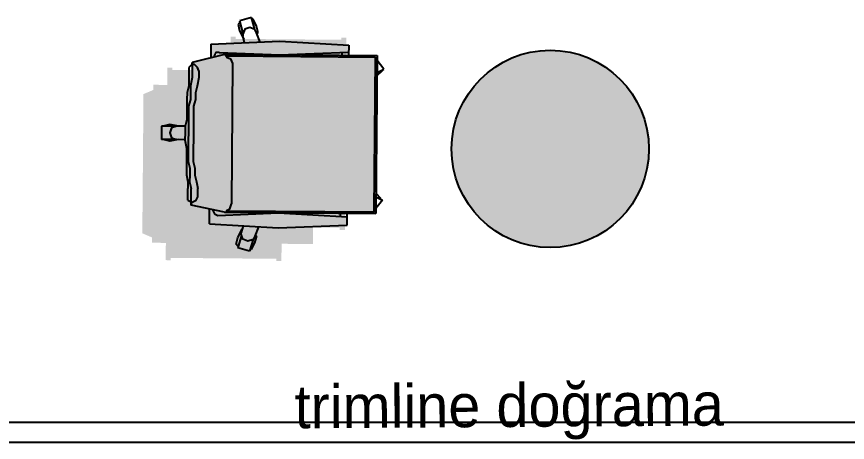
# Model space of a CAD drawing. Header units: millimetres. Extents: x 17474 to 44983, y -1049 to 14585.
# Drawn here: x 18202.7 to 18413.2, y 1893.3 to 2001.1 of the extents above; entities that cross this region are included whole.
import ezdxf

# ---------------------------------------------------------------- set-up
doc = ezdxf.new("R2010")
doc.units = ezdxf.units.MM
doc.layers.add('INT-ELE-1', color=7, linetype='Continuous', true_color=0x8f8f8f)
for name, color, linetype in [('INT-HATCH-1', 254, 'Continuous'), ('INT-HATCH-5', 250, 'Continuous'), ('INT-TEFRIS2', 81, 'Continuous'), ('TXT-YOO', 7, 'Continuous'), ('WINDOW-YOO', 135, 'Continuous')]:
    doc.layers.add(name, color=color, linetype=linetype)
doc.styles.add('MEKAN', font='stylu.ttf', dxfattribs={"height": 13})

# ---------------------------------------------------------------- blocks, each defined once
blk = doc.blocks.new('misafir-personel_sandalye')
h = blk.add_hatch(color=252)
h.set_gradient(color1=(133, 133, 133), color2=(181, 181, 181), rotation=180, one_color=1, tint=0.71, name='INVCURVED')
h.paths.add_polyline_path([(28.19, -15.43), (23.8, -15.43), (24.07, -16.49), (24.47, -16.49), (25.53, -17.02), (25.53, -18.09), (25, -37.23), (26.06, -59.04), (28.19, -59.04), (29.26, -37.23)])
h.paths.add_polyline_path([(-29.79, -37.23), (-28.72, -59.04), (-26.06, -59.04), (-25, -37.23), (-26.06, -18.09), (-25.53, -17.02), (-24.23, -16.37), (-24.04, -15.43), (-28.72, -15.43)])
at = {"layer": 'INT-HATCH-1'}
h = blk.add_hatch(color=254, dxfattribs=at)
h.set_gradient(color1=(219, 208, 184), one_color=1, tint=1, name='INVCURVED')
h.paths.add_polyline_path([(22.34, -9.57), (21.81, -9.57), (21.81, -10.11), (20.74, -11.17), (19.68, -11.7), (17.55, -11.7), (14.89, -11.17), (12.77, -10.64), (10.64, -10.64), (8.51, -10.11), (6.38, -10.11), (4.26, -10.11), (2.13, -10.11), (0, -10.11), (-2.13, -10.11), (-4.79, -10.11), (-6.91, -10.11), (-9.04, -10.11), (-11.17, -10.64), (-13.3, -10.64), (-15.43, -11.17), (-17.55, -11.7), (-20.21, -11.7), (-21.28, -11.17), (-21.81, -10.11), (-22.34, -9.57), (-22.87, -9.57), (-25, -20.21), (-25, -20.71), (-24.48, -20.71), (-23.94, -21.81), (-22.34, -22.34), (22.34, -22.34), (23.4, -21.81), (23.94, -20.74), (24.47, -20.21), (25, -20.21)])
h.paths.add_polyline_path([(8.51, -8.51), (6.38, -8.51), (4.26, -8.51), (2.13, -8.51), (0, -8.51), (-2.13, -8.51), (-4.79, -8.51), (-6.91, -8.51), (-9.04, -8.51), (-11.17, -9.04), (-13.3, -9.04), (-15.43, -9.04), (-17.55, -9.57), (-22.34, -9.57), (-21.81, -10.11), (-21.28, -11.17), (-20.21, -11.7), (-17.55, -11.7), (-15.43, -11.17), (-13.3, -10.64), (-11.17, -10.64), (-9.04, -10.11), (-6.91, -10.11), (-4.79, -10.11), (-2.13, -10.11), (0, -10.11), (2.13, -10.11), (4.26, -10.11), (6.38, -10.11), (8.51, -10.11), (10.64, -10.64), (12.77, -10.64), (14.89, -11.17), (17.55, -11.7), (19.68, -11.7), (20.74, -11.17), (21.81, -10.11), (21.81, -9.57), (17.55, -9.57), (14.89, -9.04), (12.77, -9.04), (10.64, -9.04)])
h = blk.add_hatch(color=254, dxfattribs=at)
h.set_gradient(color1=(219, 208, 184), one_color=1, tint=1, name='HEMISPHERICAL')
h.paths.add_polyline_path([(-22.34, -22.34), (-23.94, -21.81), (-24.48, -20.71), (-24.5, -20.71), (-24.5, -67.55), (24.47, -67.55), (24.47, -20.21), (23.94, -20.74), (23.4, -21.81), (22.34, -22.34)])
at = {"layer": 'INT-HATCH-5'}
h = blk.add_hatch(dxfattribs=at)
h.set_pattern_fill('DOTS', color=256, scale=12, angle=-90, style=0)
h.set_pattern_definition([(90, (-1869.43385, -16193.69294), (0.75, 0.375), [0, -0.75])])
h.paths.add_polyline_path([(25.13, -58.32), (25.16, -68.28), (-24.84, -68.23), (-24.81, -58.32), (-30.31, -58.32), (-30.31, -56.72), (-29.58, -56.72), (-29.58, -48.24), (-34.84, -48.23), (-34.81, -38.32), (-40.31, -38.32), (-40.31, -36.72), (-39.58, -36.72), (-39.58, -3.26), (-40.31, -3.27), (-40.31, -1.67), (-34.84, -1.67), (-34.84, 2.68), (-33.18, 2.68), (-31.88, 5.81), (12.19, 5.81), (13.54, 2.68), (15.16, 2.68), (15.16, -1.67), (20.63, -1.67), (20.63, -3.27), (19.9, -3.26), (19.9, -14.19), (22.19, -14.19), (23.54, -17.32), (25.16, -17.32), (25.16, -21.67), (30.63, -21.67), (30.63, -23.27), (29.9, -23.26), (29.9, -56.71), (30.63, -56.71), (30.63, -58.32)])
at = {"color": 0, "linetype": 'Continuous'}
for p, q in [((-25.53, -17.02), (-26.06, -18.09)), ((-26.06, -18.09), (-26.06, -18.09)), ((-24.23, -16.37), (-25.53, -17.02)), ((-24.47, -16.49), (-24.47, -16.49))]:
    blk.add_line(p, q, dxfattribs=at)
for points in [[(2.13, 0), (-2.13, 0)], [(-2.13, -4.79), (-2.13, 0)], [(2.13, -4.79), (2.13, 0)], [(-2.13, -5.32), (-2.66, -2.66), (-2.13, -0.53)], [(-2.13, -0.53), (-2.13, -0.53)], [(2.13, -0.53), (2.13, -0.53)], [(2.13, -0.53), (2.13, -0.53)], [(2.13, -5.32), (2.66, -2.66), (2.13, -0.53)], [(2.13, -4.79), (2.13, -4.79), (1.6, -3.19), (0, -2.66), (-1.6, -3.19), (-2.13, -4.79)], [(-2.13, -7.45), (-2.13, -4.79)], [(2.13, -7.45), (2.13, -4.79)], [(17.55, -8.51), (14.89, -8.51), (12.77, -7.98), (10.64, -7.98), (8.51, -7.98), (6.38, -7.98), (4.26, -7.98), (2.13, -7.45), (0, -7.45), (-2.13, -7.45), (-4.79, -7.98), (-6.91, -7.98), (-9.04, -7.98), (-11.17, -7.98), (-13.3, -7.98), (-15.43, -8.51), (-17.55, -8.51)], [(2.13, -5.32), (2.13, -5.32)], [(-25, -20.21), (-22.87, -9.57)], [(-22.34, -9.57), (-22.87, -9.57)], [(-22.87, -9.57), (-17.55, -9.57)], [(-21.81, -10.11), (-22.34, -9.57)], [(-21.28, -8.51), (-21.81, -9.57)], [(-21.81, -10.11), (-21.28, -11.17), (-20.21, -11.7)], [(-21.28, -8.51), (-17.55, -8.51)], [(17.55, -9.57), (14.89, -9.04), (12.77, -9.04), (10.64, -9.04), (8.51, -8.51), (6.38, -8.51), (4.26, -8.51), (2.13, -8.51), (0, -8.51), (-2.13, -8.51), (-4.79, -8.51), (-6.91, -8.51), (-9.04, -8.51), (-11.17, -9.04), (-13.3, -9.04), (-15.43, -9.04), (-17.55, -9.57)], [(17.55, -11.7), (14.89, -11.17), (12.77, -10.64), (10.64, -10.64), (8.51, -10.11), (6.38, -10.11), (4.26, -10.11), (2.13, -10.11), (0, -10.11), (-2.13, -10.11), (-4.79, -10.11), (-6.91, -10.11), (-9.04, -10.11), (-11.17, -10.64), (-13.3, -10.64), (-15.43, -11.17), (-17.55, -11.7)], [(20.74, -8.51), (17.55, -8.51)], [(22.34, -9.57), (17.55, -9.57)], [(19.68, -11.7), (20.74, -11.17), (21.81, -10.11)], [(21.81, -9.57), (20.74, -8.51)], [(21.81, -9.57), (22.34, -9.57)], [(21.81, -9.57), (21.81, -10.11)], [(25, -20.21), (22.34, -9.57)], [(-20.21, -11.7), (-17.55, -11.7)], [(19.68, -11.7), (17.55, -11.7)], [(-28.72, -15.43), (-29.79, -37.23)], [(-28.72, -15.43), (-24.04, -15.43)], [(28.19, -15.43), (23.8, -15.43)], [(28.19, -15.43), (29.26, -37.23)], [(-26.06, -18.09), (-25, -37.23)], [(24.47, -16.49), (24.07, -16.49)], [(25.53, -18.09), (25.53, -18.09), (25.53, -17.02), (24.47, -16.49)], [(25.53, -18.09), (25, -37.23)], [(-25, -20.21), (-25, -20.21)], [(-25, -20.21), (-25, -68.09)], [(-24.5, -20.71), (-25, -20.71)], [(-24.5, -20.71), (-24.5, -67.55), (24.47, -67.55)], [(-24.47, -20.74), (-23.94, -21.81), (-22.34, -22.34)], [(22.34, -22.34), (23.4, -21.81), (23.94, -20.74)], [(24.47, -20.21), (23.94, -20.74)], [(24.47, -20.21), (25, -20.21)], [(24.47, -20.21), (24.47, -67.55)], [(25, -20.21), (25, -68.09)], [(22.34, -22.34), (-22.34, -22.34)], [(-37.23, -28.19), (-36.17, -24.47)], [(-32.16, -25.61), (-36.17, -24.47)], [(-35.64, -24.47), (-35.11, -23.94)], [(-35.64, -24.47), (-35.64, -24.47)], [(-35.11, -23.94), (-32.98, -24.47), (-30.32, -25.8)], [(-32.45, -29.79), (-33.51, -29.26), (-34.04, -27.66), (-33.51, -26.06), (-31.91, -25.53), (-31.38, -25.53)], [(-29.26, -26.06), (-31.38, -25.53)], [(-30.85, -25.53), (-30.85, -25.53)], [(28.72, -26.06), (30.85, -25.53)], [(34.57, -23.94), (32.45, -24.47), (29.79, -25.8)], [(30.32, -25.53), (30.32, -25.53)], [(31.91, -29.79), (32.98, -29.26), (33.51, -27.66), (32.98, -26.06), (31.38, -25.53), (30.85, -25.53)], [(31.63, -25.61), (35.64, -24.47)], [(35.11, -24.47), (34.57, -23.94)], [(35.11, -24.47), (35.11, -24.47)], [(36.7, -28.19), (35.64, -24.47)], [(-33.51, -29.26), (-37.23, -28.19)], [(-36.7, -28.72), (-36.7, -28.34)], [(-32.45, -30.32), (-34.57, -29.79), (-36.7, -28.72)], [(31.91, -30.32), (34.04, -29.79), (36.17, -28.72)], [(32.98, -29.26), (36.7, -28.19)], [(36.17, -28.72), (36.17, -28.34)], [(-29.48, -30.97), (-32.45, -29.79)], [(-32.07, -29.94), (-32.45, -30.32)], [(28.95, -30.97), (31.91, -29.79)], [(31.53, -29.94), (31.91, -30.32)], [(-29.79, -37.23), (-28.72, -59.04)], [(-25, -37.23), (-26.06, -59.04)], [(25, -37.23), (26.06, -59.04)], [(29.26, -37.23), (28.19, -59.04)], [(-25.96, -56.91), (-25, -56.91)], [(25.96, -56.91), (25, -56.91)], [(-28.72, -59.04), (-25, -59.04)], [(28.19, -59.04), (25, -59.04)], [(25, -68.09), (-25, -68.09)], [(-20.74, -70.21), (-23.4, -68.09)], [(-19.68, -68.09), (-20.74, -70.21)], [(-20.21, -69.68), (-18.62, -68.09)], [(20.21, -69.68), (18.62, -68.09)], [(19.68, -68.09), (20.74, -70.21)], [(20.74, -70.21), (23.4, -68.09)], [(-20.48, -69.68), (-20.21, -69.68), (-20.21, -69.68)], [(20.48, -69.68), (20.21, -69.68), (20.21, -69.68)]]:
    blk.add_lwpolyline(points, dxfattribs=at)

msp = doc.modelspace()

# ---------------------------------------------------------------- hatches: boundary and pattern name
at = {"layer": 'INT-ELE-1'}
h = msp.add_hatch(color=33, dxfattribs=at)
h.set_gradient(color1=(185, 157, 121), color2=(199, 177, 148), rotation=90, one_color=1, tint=0.68, name='HEMISPHERICAL')
edge = h.paths.add_edge_path()
edge.add_arc((18337.93, 1967.62), 25, 0, 360)

# ---------------------------------------------------------------- linework, layer by layer
at = {"layer": 'INT-TEFRIS2'}
msp.add_circle((18337.93, 1967.62), 25, dxfattribs=at)
at = {"layer": 'WINDOW-YOO'}
for p, q in [((18555.81, 1898.31, 0), (18178.08, 1898.31, 0)), ((18555.81, 1893.31, 0), (18173.08, 1893.31, 0))]:
    msp.add_line(p, q, dxfattribs=at)

# ---------------------------------------------------------------- block references
at = {"layer": 'INT-TEFRIS2', "extrusion": (1.25831e-12, 1.06152e-09, 1), "xscale": 0.8000000000029105, "yscale": 0.8000000000029105, "zscale": 0.8000000000029105, "rotation": 89.5146508413326}
msp.add_blockref('misafir-personel_sandalye', (18239.45, 1971.71, 538.54), dxfattribs=at)

# ---------------------------------------------------------------- texts
at = {"layer": 'TXT-YOO', "insert": (18381.88, 1908.5), "char_height": 17.472, "width": 131.0117, "attachment_point": 3, "rotation": 0.3803, "style": 'MEKAN'}
msp.add_mtext('{\\H0.625x;trimline doğrama  \\P}  \\P \\P   ', dxfattribs=at)

doc.saveas('drawing.dxf')
